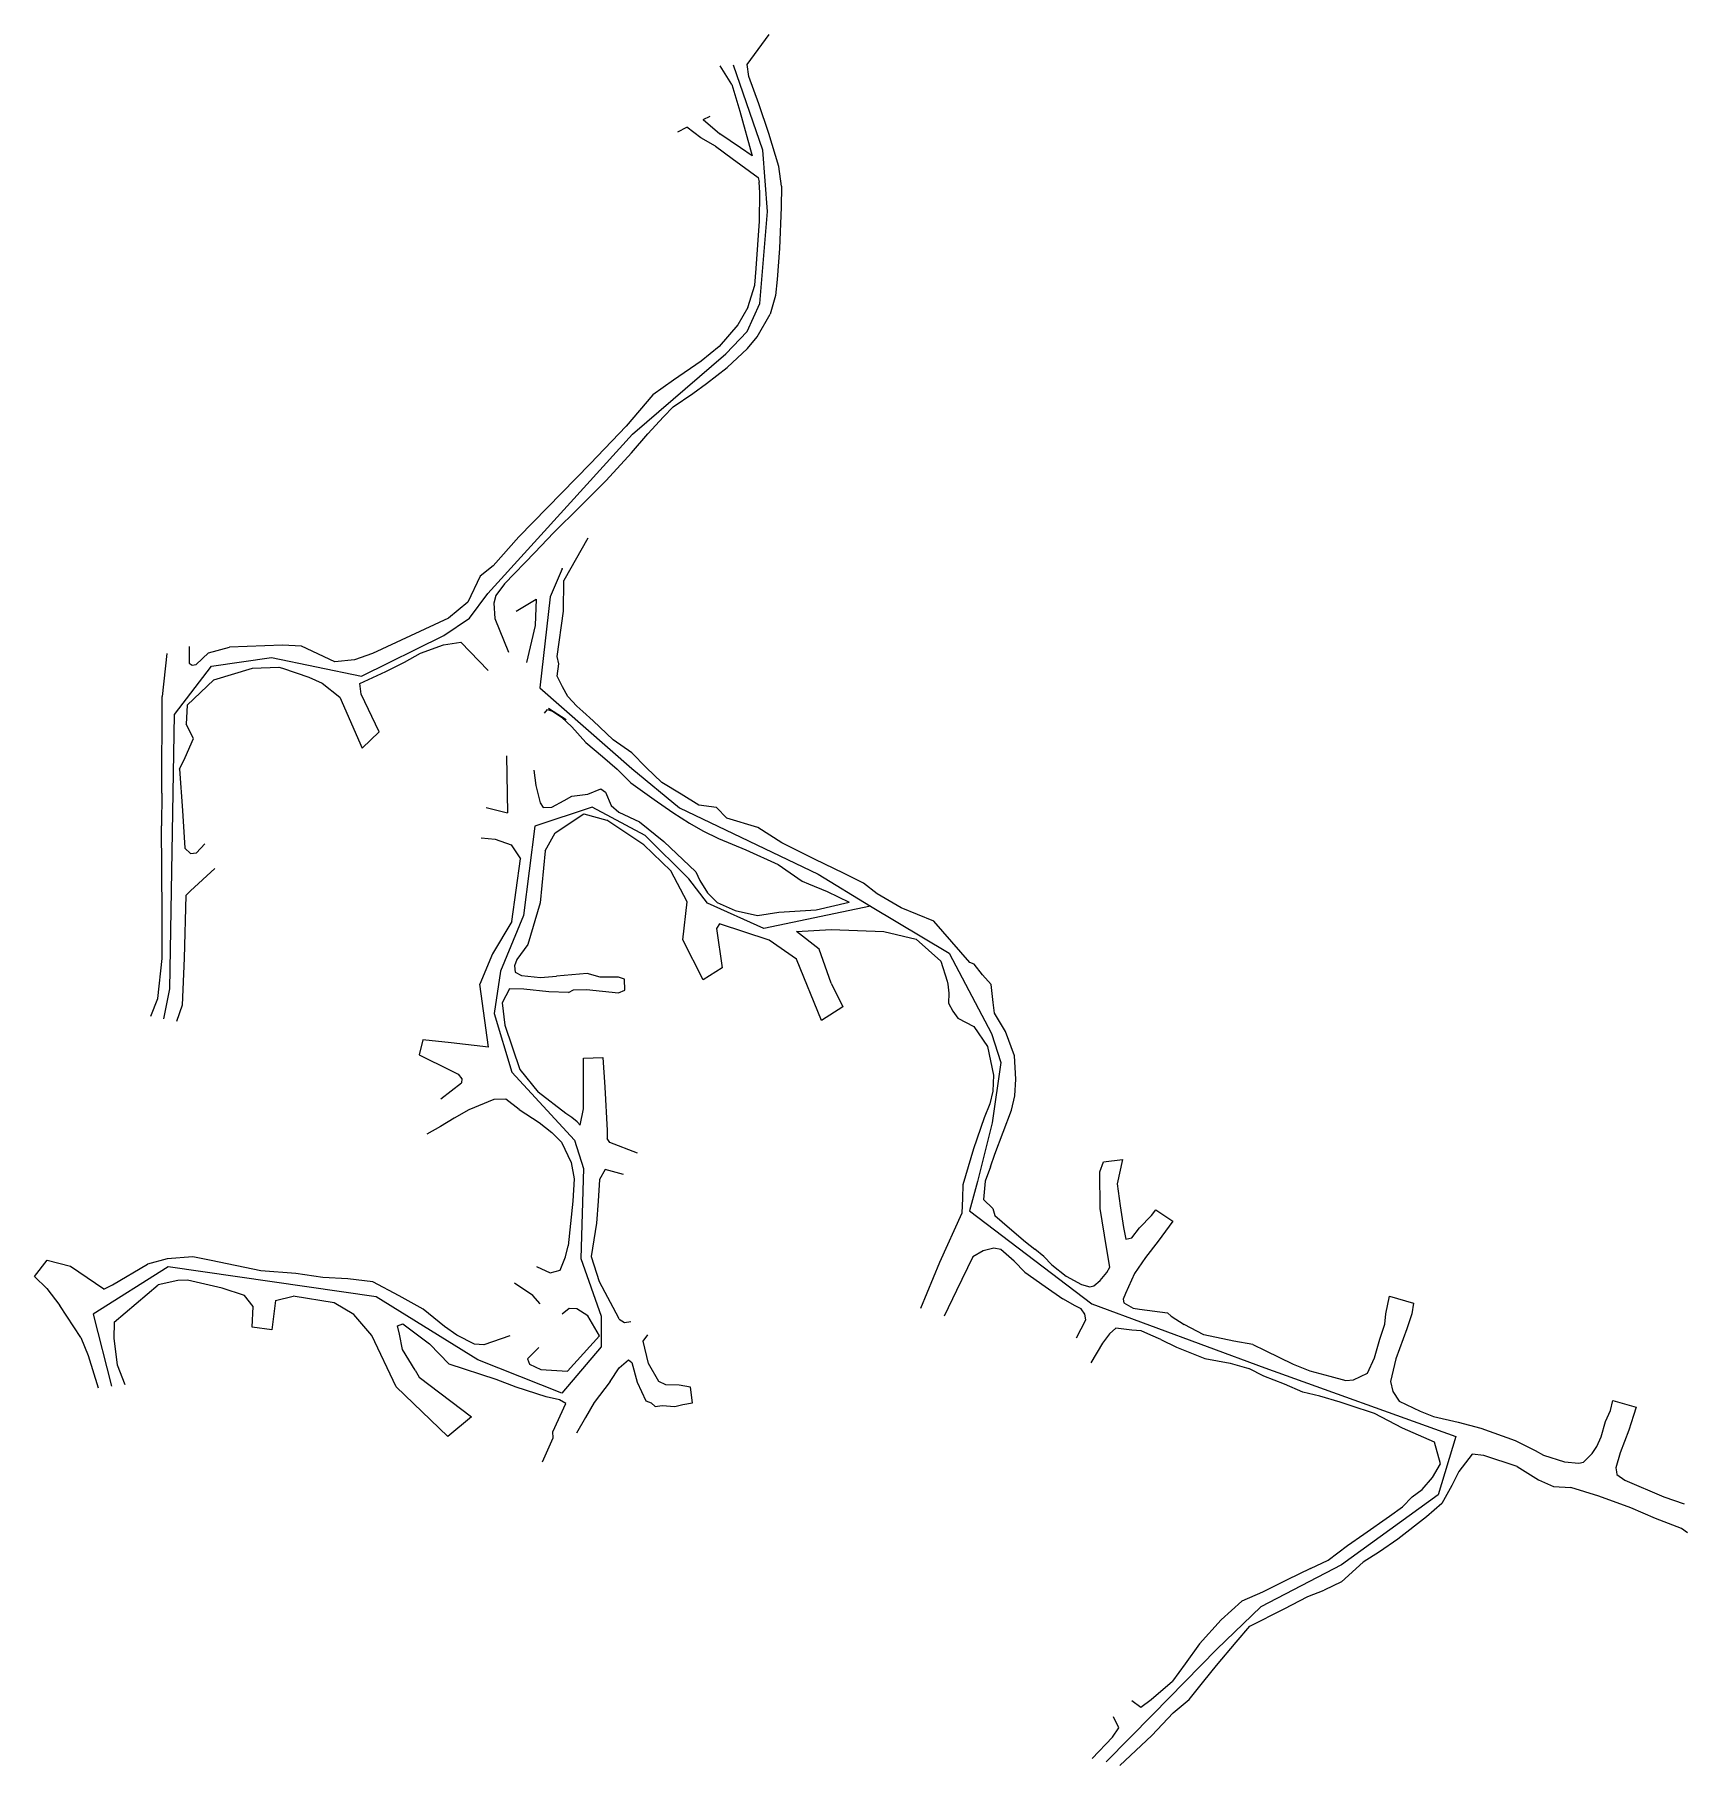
# Model space of a CAD drawing. Header units: millimetres. Extents: x 539464 to 539732, y 4477705 to 4477986.
import ezdxf

# ---------------------------------------------------------------- set-up
doc = ezdxf.new("R2010")
doc.units = ezdxf.units.MM
for name, color, linetype, lineweight, true_color in [('GEOFENCE', 3, 'Continuous', 25, 0x00ff00), ('INIT_COORD', 5, 'Continuous', 25, 0x0000ff), ('üst ocak giriş', 1, 'Continuous', 0, 0xff0000)]:
    doc.layers.add(name, color=color, linetype=linetype, lineweight=lineweight, true_color=true_color)

msp = doc.modelspace()

# ---------------------------------------------------------------- linework, layer by layer
at = {"layer": 'GEOFENCE'}
for p, q in [((539581.94, 4477967.62, 1533.51), (539577.2, 4477981.44, 1532.79)), ((539582.69, 4477957.65, 1533.7), (539581.94, 4477967.62, 1533.51)), ((539581.46, 4477942.71, 1533.96), (539582.69, 4477957.65, 1533.7)), ((539579.39, 4477938.15, 1534.04), (539581.46, 4477942.71, 1533.96)), ((539575.91, 4477934.56, 1533.94), (539579.39, 4477938.15, 1534.04)), ((539560.78, 4477921.49, 1534.11), (539575.91, 4477934.56, 1533.94)), ((539550.7, 4477910.38, 1534.02), (539560.78, 4477921.49, 1534.11)), ((539537.26, 4477895.57, 1533.62), (539550.7, 4477910.38, 1534.02)), ((539549.32, 4477899.62, 1556.43), (539547.38, 4477895.03, 1556.82)), ((539534.29, 4477891.56, 1533.49), (539537.26, 4477895.57, 1533.62)), ((539547.38, 4477895.03, 1556.82), (539545.72, 4477880.28, 1554.67)), ((539530.14, 4477888.76, 1533.4), (539534.29, 4477891.56, 1533.49)), ((539516.71, 4477882.14, 1532.48), (539530.14, 4477888.76, 1533.4)), ((539486.33, 4477875.91, 1527.94), (539492.34, 4477883.8, 1529.26)), ((539492.34, 4477883.8, 1529.26), (539502.13, 4477885.2, 1530.77)), ((539502.13, 4477885.2, 1530.77), (539516.71, 4477882.14, 1532.48)), ((539545.72, 4477880.28, 1554.67), (539560.68, 4477867.17, 1556.72)), ((539485.57, 4477831.34, 1521.83), (539486.33, 4477875.91, 1527.94)), ((539560.68, 4477867.17, 1556.72), (539568.39, 4477860.79, 1556.67)), ((539554.2, 4477860.86, 1551.33), (539544.91, 4477857.77, 1549.32)), ((539562.85, 4477856.25, 1553.32), (539554.2, 4477860.86, 1551.33)), ((539568.39, 4477860.79, 1556.67), (539590.93, 4477849.99, 1556.85)), ((539544.91, 4477857.77, 1549.32), (539543.05, 4477843.25, 1546.03)), ((539569.94, 4477849.23, 1553.95), (539562.85, 4477856.25, 1553.32)), ((539572.98, 4477845.26, 1553.89), (539569.94, 4477849.23, 1553.95)), ((539590.93, 4477849.99, 1556.85), (539599.45, 4477844.76, 1557.12)), ((539543.05, 4477843.25, 1546.03), (539539.32, 4477834.24, 1543.84)), ((539582.11, 4477841.18, 1553.87), (539572.98, 4477845.26, 1553.89)), ((539599.45, 4477844.76, 1557.12), (539582.11, 4477841.18, 1553.87)), ((539599.45, 4477844.76, 1557.12), (539612.22, 4477837.13, 1559.05)), ((539612.22, 4477837.13, 1559.05), (539619.09, 4477824.09, 1561.82)), ((539539.32, 4477834.24, 1543.84), (539538.27, 4477827.35, 1543.13)), ((539484.6, 4477826.47, 1521.23), (539485.57, 4477831.34, 1521.83)), ((539538.27, 4477827.35, 1543.13), (539541.17, 4477817.79, 1542.73)), ((539619.09, 4477824.09, 1561.82), (539620.6, 4477819.37, 1562.48)), ((539541.17, 4477817.79, 1542.73), (539551.34, 4477806.78, 1542.13)), ((539620.6, 4477819.37, 1562.48), (539619.23, 4477809.55, 1563.8)), ((539619.23, 4477809.55, 1563.8), (539616.81, 4477800.03, 1565.68)), ((539551.34, 4477806.78, 1542.13), (539552.81, 4477802.13, 1541.04)), ((539552.81, 4477802.13, 1541.04), (539552.38, 4477787.54, 1537.6)), ((539616.81, 4477800.03, 1565.68), (539615.5, 4477795.27, 1566.43)), ((539615.5, 4477795.27, 1566.43), (539635.39, 4477780.16, 1567.38)), ((539552.38, 4477787.54, 1537.6), (539555.7, 4477778.15, 1536.62)), ((539485.31, 4477786.17, 1519.31), (539473.12, 4477778.47, 1515.16)), ((539519.13, 4477781.31, 1526.87), (539485.31, 4477786.17, 1519.31)), ((539535.62, 4477771.08, 1531.72), (539519.13, 4477781.31, 1526.87)), ((539473.12, 4477778.47, 1515.16), (539476.11, 4477766.79, 1513.76)), ((539635.39, 4477780.16, 1567.38), (539663.5, 4477769.73, 1568.41)), ((539555.7, 4477778.15, 1536.62), (539555.69, 4477773.18, 1536.16)), ((539555.69, 4477773.18, 1536.16), (539549.28, 4477765.64, 1534.7)), ((539549.28, 4477765.64, 1534.7), (539535.62, 4477771.08, 1531.72)), ((539663.5, 4477769.73, 1568.41), (539694.52, 4477758.58, 1570.01)), ((539694.52, 4477758.58, 1570.01), (539691.68, 4477749.14, 1571.67)), ((539691.68, 4477749.14, 1571.67), (539675.94, 4477737.73, 1576.35)), ((539675.94, 4477737.73, 1576.35), (539662.86, 4477730.91, 1579.05)), ((539662.86, 4477730.91, 1579.05), (539655.72, 4477724.06, 1580.52)), ((539655.72, 4477724.06, 1580.52), (539645.32, 4477713.4, 1582.31)), ((539645.32, 4477713.4, 1582.31), (539637.71, 4477705.71, 1583.41))]:
    msp.add_line(p, q, dxfattribs=at)
at = {"layer": 'INIT_COORD'}
msp.add_point((539549.32, 4477899.62, 1556.43), dxfattribs=at)
at = {"layer": 'üst ocak giriş'}
for p, q in [((539579.39, 4477981.57, 1532.79), (539582.98, 4477986.42, 1533.01)), ((539576.89, 4477978.29, 1533.04), (539575.01, 4477981.32, 1532.8)), ((539579.67, 4477979.63, 1532.99), (539579.39, 4477981.57, 1532.79)), ((539576.89, 4477978.29, 1533.04), (539578.19, 4477973.97, 1533.35)), ((539581.27, 4477975.19, 1533.23), (539579.67, 4477979.63, 1532.99)), ((539572.24, 4477972.61, 1535.99), (539573.38, 4477973.18, 1535.99)), ((539572.24, 4477972.61, 1535.99), (539574.95, 4477970.32, 1535.32)), ((539578.19, 4477973.97, 1533.35), (539580.19, 4477966.71, 1533.53)), ((539582.94, 4477970.34, 1533.49), (539581.27, 4477975.19, 1533.23)), ((539568.16, 4477970.6, 1536.39), (539569.62, 4477971.38, 1536.39)), ((539571.86, 4477969.64, 1536.1), (539569.62, 4477971.38, 1536.39)), ((539578.33, 4477968, 1535.02), (539574.95, 4477970.32, 1535.32)), ((539584.56, 4477964.99, 1533.52), (539582.94, 4477970.34, 1533.49)), ((539574.24, 4477968.28, 1535.23), (539571.86, 4477969.64, 1536.1)), ((539574.24, 4477968.28, 1535.23), (539576.97, 4477966.27, 1535.1)), ((539580.19, 4477966.71, 1533.53), (539578.33, 4477968, 1535.02)), ((539576.97, 4477966.27, 1535.1), (539581.17, 4477963.18, 1533.62)), ((539584.96, 4477961.8, 1533.62), (539584.56, 4477964.99, 1533.52)), ((539581.17, 4477963.18, 1533.62), (539581.37, 4477962.45, 1533.64)), ((539581.43, 4477960.77, 1533.65), (539581.37, 4477962.45, 1533.64)), ((539584.96, 4477961.8, 1533.62), (539584.91, 4477958.38, 1533.62)), ((539581.38, 4477956.09, 1533.72), (539581.43, 4477960.77, 1533.65)), ((539580.87, 4477948.42, 1533.91), (539581.38, 4477956.09, 1533.72)), ((539584.91, 4477958.38, 1533.62), (539584.63, 4477951.67, 1533.85)), ((539584.63, 4477951.67, 1533.85), (539584.29, 4477946.64, 1533.93)), ((539580.62, 4477945.71, 1533.97), (539580.87, 4477948.42, 1533.91)), ((539579.53, 4477942.08, 1533.9), (539580.62, 4477945.71, 1533.97)), ((539584.29, 4477946.64, 1533.93), (539583.98, 4477944.05, 1533.95)), ((539579.53, 4477942.08, 1533.9), (539577.86, 4477939.25, 1534.04)), ((539583.98, 4477944.05, 1533.95), (539583.14, 4477940.98, 1534.09)), ((539577.86, 4477939.25, 1534.04), (539574.83, 4477935.72, 1533.87)), ((539581.05, 4477937.3, 1534.08), (539583.14, 4477940.98, 1534.09)), ((539579.46, 4477935.42, 1533.99), (539581.05, 4477937.3, 1534.08)), ((539571.9, 4477933.35, 1534.05), (539567.41, 4477930.26, 1534.16)), ((539574.83, 4477935.72, 1533.87), (539571.9, 4477933.35, 1534.05)), ((539576.15, 4477932.34, 1533.89), (539579.46, 4477935.42, 1533.99)), ((539572.81, 4477929.73, 1533.91), (539576.15, 4477932.34, 1533.89)), ((539564.07, 4477927.88, 1534.12), (539559.75, 4477922.81, 1534.1)), ((539567.41, 4477930.26, 1534.16), (539564.07, 4477927.88, 1534.12)), ((539567.35, 4477925.95, 1534.21), (539570.57, 4477928.1, 1534.13)), ((539570.57, 4477928.1, 1534.13), (539572.81, 4477929.73, 1533.91)), ((539565.8, 4477924.32, 1534.16), (539567.35, 4477925.95, 1534.21)), ((539559.75, 4477922.81, 1534.1), (539553.88, 4477916.65, 1534.2)), ((539563.28, 4477921.52, 1534.15), (539565.8, 4477924.32, 1534.16)), ((539560.6, 4477918.43, 1534.14), (539563.28, 4477921.52, 1534.15)), ((539553.88, 4477916.65, 1534.2), (539542.3, 4477904.78, 1534.32)), ((539556.47, 4477913.95, 1534.11), (539560.6, 4477918.43, 1534.14)), ((539556.47, 4477913.95, 1534.11), (539552.23, 4477909.69, 1534.64)), ((539552.23, 4477909.69, 1534.64), (539547.94, 4477905.45, 1534.63)), ((539547.94, 4477905.45, 1534.63), (539544.91, 4477902.24, 1534.28)), ((539542.3, 4477904.78, 1534.32), (539538.15, 4477900.11, 1533.4)), ((539544.91, 4477902.24, 1534.28), (539539.98, 4477897.14, 1533.21)), ((539553.52, 4477904.59, 1557.26), (539549.59, 4477897.73, 1556.81)), ((539538.15, 4477900.11, 1533.4), (539536.04, 4477898.4, 1533.1)), ((539536.04, 4477898.4, 1533.1), (539534.03, 4477894.16, 1533.47)), ((539539.98, 4477897.14, 1533.21), (539538.57, 4477895.28, 1533.06)), ((539549.56, 4477892.75, 1559.27), (539549.59, 4477897.73, 1556.81)), ((539534.03, 4477894.16, 1533.47), (539530.88, 4477891.57, 1533.47)), ((539538.57, 4477895.28, 1533.06), (539538.23, 4477894.03, 1533.28)), ((539538.23, 4477894.03, 1533.28), (539538.38, 4477891.55, 1533.6)), ((539541.87, 4477892.7, 1556.99), (539545.12, 4477894.66, 1555.61)), ((539545.12, 4477894.66, 1555.61), (539544.94, 4477890.4, 1554.47)), ((539530.88, 4477891.57, 1533.47), (539518.5, 4477885.82, 1533.22)), ((539538.38, 4477891.55, 1533.6), (539540.63, 4477886.04, 1534.14)), ((539548.54, 4477885.36, 1557.98), (539549.56, 4477892.75, 1559.27)), ((539544.94, 4477890.4, 1554.47), (539543.52, 4477884.4, 1553.19)), ((539485.1, 4477885.83, 1528.69), (539484.33, 4477878.87, 1528.33)), ((539488.72, 4477886.96, 1529.36), (539488.76, 4477884.26, 1529.36)), ((539489.88, 4477884.03, 1528.86), (539491.88, 4477885.95, 1529.48)), ((539491.88, 4477885.95, 1529.48), (539495.29, 4477886.87, 1529.78)), ((539503.91, 4477887.19, 1531.08), (539495.29, 4477886.87, 1529.78)), ((539506.99, 4477887.04, 1531.24), (539503.91, 4477887.19, 1531.08)), ((539512.42, 4477884.47, 1532.12), (539506.99, 4477887.04, 1531.24)), ((539518.5, 4477885.82, 1533.22), (539515.59, 4477884.83, 1532.67)), ((539523.71, 4477884.44, 1533.52), (539526.31, 4477885.88, 1533.26)), ((539526.31, 4477885.88, 1533.26), (539530.08, 4477887.23, 1533.63)), ((539530.08, 4477887.23, 1533.63), (539532.87, 4477887.66, 1533.57)), ((539532.87, 4477887.66, 1533.57), (539537.33, 4477883.08, 1534.14)), ((539548.82, 4477884.14, 1557.32), (539548.54, 4477885.36, 1557.98)), ((539488.76, 4477884.26, 1529.36), (539489.23, 4477883.95, 1529.03)), ((539489.23, 4477883.95, 1529.03), (539489.88, 4477884.03, 1528.86)), ((539492.76, 4477881.59, 1529.03), (539499.05, 4477883.46, 1529.81)), ((539499.05, 4477883.46, 1529.81), (539503.29, 4477883.63, 1530.91)), ((539503.29, 4477883.63, 1530.91), (539503.9, 4477883.47, 1530.9)), ((539503.9, 4477883.47, 1530.9), (539508.18, 4477881.98, 1531.57)), ((539515.59, 4477884.83, 1532.67), (539512.42, 4477884.47, 1532.12)), ((539516.48, 4477880.99, 1532.79), (539520.68, 4477882.93, 1533.51)), ((539520.68, 4477882.93, 1533.51), (539523.71, 4477884.44, 1533.52)), ((539548.54, 4477882.15, 1556.95), (539548.82, 4477884.14, 1557.32)), ((539488.41, 4477877.47, 1528.17), (539492.76, 4477881.59, 1529.03)), ((539508.18, 4477881.98, 1531.57), (539510.35, 4477881.03, 1531.41)), ((539510.35, 4477881.03, 1531.41), (539513.21, 4477878.73, 1532.81)), ((539516.66, 4477879.25, 1532.9), (539516.48, 4477880.99, 1532.79)), ((539549.37, 4477880.41, 1556.89), (539548.54, 4477882.15, 1556.95)), ((539550.25, 4477878.88, 1557.01), (539549.37, 4477880.41, 1556.89)), ((539484.27, 4477863.17, 1526.1), (539484.33, 4477878.87, 1528.33)), ((539488.41, 4477877.47, 1528.17), (539488.24, 4477874.37, 1527.56)), ((539513.21, 4477878.73, 1532.81), (539516.83, 4477870.44, 1534.19)), ((539519.63, 4477873.12, 1535.31), (539516.66, 4477879.25, 1532.9)), ((539549.98, 4477875.05, 1534.14), (539547.11, 4477876.88, 1534.14)), ((539551.71, 4477877.26, 1557.19), (539550.25, 4477878.88, 1557.01)), ((539552.72, 4477876.4, 1555.9), (539551.71, 4477877.26, 1557.19)), ((539489.44, 4477872.04, 1527.28), (539488.24, 4477874.37, 1527.56)), ((539546.46, 4477876.13, 1555.01), (539546.96, 4477876.72, 1555.94)), ((539546.96, 4477876.72, 1555.94), (539547.75, 4477876.49, 1556.32)), ((539547.75, 4477876.49, 1556.32), (539549.22, 4477875.48, 1556.66)), ((539549.22, 4477875.48, 1556.66), (539550.91, 4477873.92, 1555.9)), ((539554.37, 4477874.9, 1556.09), (539552.72, 4477876.4, 1555.9)), ((539557.65, 4477871.79, 1556.2), (539554.37, 4477874.9, 1556.09)), ((539488.07, 4477868.93, 1527.03), (539489.44, 4477872.04, 1527.28)), ((539516.83, 4477870.44, 1534.19), (539519.63, 4477873.12, 1535.31)), ((539550.91, 4477873.92, 1555.9), (539553.17, 4477871.38, 1556.09)), ((539553.17, 4477871.38, 1556.09), (539555.92, 4477869.11, 1556.37)), ((539560.64, 4477869.69, 1556.21), (539557.65, 4477871.79, 1556.2)), ((539487.16, 4477867.06, 1526.78), (539488.07, 4477868.93, 1527.03)), ((539540.31, 4477869.2, 1549.19), (539540.46, 4477859.95, 1549.46)), ((539555.92, 4477869.11, 1556.37), (539558.28, 4477867.02, 1556.37)), ((539563, 4477867.34, 1556.38), (539560.64, 4477869.69, 1556.21)), ((539487.16, 4477867.06, 1526.78), (539487.65, 4477860.35, 1525.79)), ((539544.73, 4477866.89, 1551.37), (539545.04, 4477864.37, 1550.66)), ((539558.28, 4477867.02, 1556.37), (539560.5, 4477864.8, 1556.49)), ((539565.51, 4477864.87, 1556.64), (539563, 4477867.34, 1556.38)), ((539484.27, 4477863.17, 1526.1), (539484.25, 4477857.84, 1525.63)), ((539545.04, 4477864.37, 1550.66), (539545.76, 4477861.6, 1550.22)), ((539550.92, 4477862.67, 1550.79), (539553.5, 4477863.01, 1551.06)), ((539553.5, 4477863.01, 1551.06), (539555.6, 4477863.87, 1551.42)), ((539555.6, 4477863.87, 1551.42), (539556.37, 4477863.29, 1551.51)), ((539556.37, 4477863.29, 1551.51), (539557.29, 4477861.14, 1551.47)), ((539560.5, 4477864.8, 1556.49), (539564.28, 4477862.12, 1556.68)), ((539568.68, 4477862.99, 1556.75), (539565.51, 4477864.87, 1556.64)), ((539571.57, 4477861.18, 1556.93), (539568.68, 4477862.99, 1556.75)), ((539487.65, 4477860.35, 1525.79), (539488.02, 4477854.22, 1524.98)), ((539537, 4477860.8, 1550.05), (539540.46, 4477859.95, 1549.46)), ((539545.76, 4477861.6, 1550.22), (539546.23, 4477860.82, 1550.15)), ((539546.23, 4477860.82, 1550.15), (539547.65, 4477860.85, 1550.11)), ((539547.65, 4477860.85, 1550.11), (539549.69, 4477861.93, 1550.63)), ((539549.69, 4477861.93, 1550.63), (539550.92, 4477862.67, 1550.79)), ((539557.29, 4477861.14, 1551.47), (539558.57, 4477860.07, 1551.81)), ((539558.57, 4477860.07, 1551.81), (539561.93, 4477858.48, 1552.44)), ((539564.28, 4477862.12, 1556.68), (539567.31, 4477859.98, 1556.78)), ((539567.31, 4477859.98, 1556.78), (539570.04, 4477858.28, 1556.99)), ((539574.42, 4477860.8, 1557.08), (539571.57, 4477861.18, 1556.93)), ((539576.07, 4477859.1, 1556.96), (539574.42, 4477860.8, 1557.08)), ((539484.36, 4477843.5, 1523.41), (539484.25, 4477857.84, 1525.63)), ((539548.21, 4477856.7, 1549.84), (539552.85, 4477859.81, 1551.13)), ((539552.85, 4477859.81, 1551.13), (539556.62, 4477858.74, 1552)), ((539562.61, 4477854.74, 1553.62), (539556.62, 4477858.74, 1552)), ((539561.93, 4477858.48, 1552.44), (539565.84, 4477855.31, 1553.58)), ((539570.04, 4477858.28, 1556.99), (539572.19, 4477857, 1556.99)), ((539581.12, 4477857.59, 1557.09), (539576.07, 4477859.1, 1556.96)), ((539585.04, 4477855.08, 1557), (539581.12, 4477857.59, 1557.09)), ((539489.91, 4477853.44, 1524.71), (539491.26, 4477854.91, 1525.04)), ((539536.19, 4477855.88, 1549.54), (539538.44, 4477855.69, 1549.25)), ((539538.44, 4477855.69, 1549.25), (539541.06, 4477854.76, 1549.1)), ((539541.06, 4477854.76, 1549.1), (539542.57, 4477852.49, 1548.47)), ((539546.57, 4477853.77, 1548.84), (539548.21, 4477856.7, 1549.84)), ((539567, 4477850.5, 1554.09), (539562.61, 4477854.74, 1553.62)), ((539565.84, 4477855.31, 1553.58), (539571.04, 4477850.35, 1553.84)), ((539572.19, 4477857, 1556.99), (539574.74, 4477855.76, 1557.01)), ((539574.74, 4477855.76, 1557.01), (539579.18, 4477853.93, 1557.04)), ((539590.35, 4477852.4, 1556.82), (539585.04, 4477855.08, 1557)), ((539488.02, 4477854.22, 1524.98), (539488.96, 4477853.35, 1523.56)), ((539488.96, 4477853.35, 1523.56), (539489.91, 4477853.44, 1524.71)), ((539541.17, 4477842.29, 1545.71), (539542.57, 4477852.49, 1548.47)), ((539546.57, 4477853.77, 1548.84), (539545.74, 4477845.3, 1546.55)), ((539579.18, 4477853.93, 1557.04), (539584.44, 4477851.57, 1557.11)), ((539584.44, 4477851.57, 1557.11), (539588.32, 4477848.84, 1556.91)), ((539595.18, 4477850.09, 1556.86), (539590.35, 4477852.4, 1556.82)), ((539488.97, 4477847.27, 1524.21), (539492.92, 4477850.89, 1524.79)), ((539569.64, 4477845.5, 1554.14), (539567, 4477850.5, 1554.09)), ((539571.04, 4477850.35, 1553.84), (539571.73, 4477848.95, 1553.78)), ((539571.73, 4477848.95, 1553.78), (539572.98, 4477846.96, 1553.75)), ((539588.32, 4477848.84, 1556.91), (539589.38, 4477848.39, 1557.06)), ((539598.29, 4477848.51, 1556.79), (539595.18, 4477850.09, 1556.86)), ((539488.2, 4477846.49, 1523.83), (539487.93, 4477836.35, 1522.37)), ((539488.97, 4477847.27, 1524.21), (539488.2, 4477846.49, 1523.83)), ((539572.98, 4477846.96, 1553.75), (539574.53, 4477845.39, 1553.54)), ((539589.38, 4477848.39, 1557.06), (539592.4, 4477847.15, 1556.9)), ((539592.4, 4477847.15, 1556.9), (539595.96, 4477845.43, 1556.88)), ((539600.51, 4477846.78, 1557.05), (539598.29, 4477848.51, 1556.79)), ((539604.43, 4477844.51, 1557.3), (539600.51, 4477846.78, 1557.05)), ((539484.37, 4477836.27, 1522.46), (539484.36, 4477843.5, 1523.41)), ((539545.74, 4477845.3, 1546.55), (539543.76, 4477838.58, 1545.11)), ((539568.95, 4477839.3, 1554.14), (539569.64, 4477845.5, 1554.14)), ((539574.53, 4477845.39, 1553.54), (539577.44, 4477844.09, 1553.52)), ((539577.44, 4477844.09, 1553.52), (539581.07, 4477843.27, 1553.78)), ((539581.07, 4477843.27, 1553.78), (539584.54, 4477843.8, 1554.76)), ((539584.54, 4477843.8, 1554.76), (539590.62, 4477844.17, 1555.73)), ((539590.62, 4477844.17, 1555.73), (539595.96, 4477845.43, 1556.88)), ((539609.71, 4477842.37, 1557.81), (539604.43, 4477844.51, 1557.3)), ((539541.17, 4477842.29, 1545.71), (539538.02, 4477837.03, 1544.16)), ((539574.93, 4477841.89, 1553.83), (539574.43, 4477841.15, 1554.06)), ((539574.43, 4477841.15, 1554.06), (539575.35, 4477834.75, 1554.15)), ((539582.95, 4477839.24, 1553.59), (539574.93, 4477841.89, 1553.83)), ((539587.41, 4477840.68, 1553.53), (539593.05, 4477841.01, 1555.83)), ((539591.1, 4477837.8, 1553.69), (539587.41, 4477840.68, 1553.53)), ((539593.05, 4477841.01, 1555.83), (539601.6, 4477840.64, 1557.17)), ((539601.6, 4477840.64, 1557.17), (539606.87, 4477839.42, 1558.01)), ((539615.58, 4477835.63, 1559.76), (539609.71, 4477842.37, 1557.81)), ((539543.76, 4477838.58, 1545.11), (539541.97, 4477836.14, 1544.44)), ((539572.24, 4477832.79, 1554.15), (539568.95, 4477839.3, 1554.14)), ((539587.4, 4477836.16, 1553.6), (539582.95, 4477839.24, 1553.59)), ((539593.06, 4477832.25, 1553.69), (539591.1, 4477837.8, 1553.69)), ((539606.87, 4477839.42, 1558.01), (539610.86, 4477835.83, 1559.17)), ((539483.62, 4477829.8, 1521.63), (539484.37, 4477836.27, 1522.46)), ((539487.93, 4477836.35, 1522.37), (539487.6, 4477828.67, 1521.57)), ((539538.02, 4477837.03, 1544.16), (539535.94, 4477832.11, 1543.49)), ((539541.97, 4477836.14, 1544.44), (539541.57, 4477835.11, 1544.14)), ((539541.57, 4477835.11, 1544.14), (539541.72, 4477834.03, 1543.89)), ((539575.35, 4477834.75, 1554.15), (539572.24, 4477832.79, 1554.15)), ((539591.45, 4477826.2, 1554.4), (539587.4, 4477836.16, 1553.6)), ((539610.86, 4477835.83, 1559.17), (539611.89, 4477832.59, 1559.94)), ((539616.26, 4477835.37, 1560.47), (539615.58, 4477835.63, 1559.76)), ((539617.66, 4477833.63, 1560.36), (539616.26, 4477835.37, 1560.47)), ((539537.39, 4477821.89, 1542.81), (539535.94, 4477832.11, 1543.49)), ((539541.72, 4477834.03, 1543.89), (539542.74, 4477833.52, 1543.8)), ((539542.74, 4477833.52, 1543.8), (539545.81, 4477833.21, 1543.56)), ((539545.81, 4477833.21, 1543.56), (539548.4, 4477833.41, 1543.5)), ((539553.38, 4477833.83, 1543.54), (539548.4, 4477833.41, 1543.5)), ((539555.51, 4477833.25, 1543.54), (539553.38, 4477833.83, 1543.54)), ((539558.5, 4477833.23, 1543.54), (539555.51, 4477833.25, 1543.54)), ((539559.45, 4477832.92, 1543.54), (539558.5, 4477833.23, 1543.54)), ((539559.54, 4477831.12, 1543.54), (539559.45, 4477832.92, 1543.54)), ((539593.06, 4477832.25, 1553.69), (539594.96, 4477828.42, 1554.95)), ((539611.89, 4477832.59, 1559.94), (539611.99, 4477832.13, 1559.98)), ((539611.99, 4477832.13, 1559.98), (539612.14, 4477830.65, 1560.76)), ((539619.04, 4477832.06, 1560.44), (539617.66, 4477833.63, 1560.36)), ((539619.38, 4477829.13, 1561.24), (539619.04, 4477832.06, 1560.44)), ((539619.38, 4477829.13, 1561.24), (539619.04, 4477832.06, 1560.44)), ((539482.52, 4477826.89, 1521.19), (539483.62, 4477829.8, 1521.63)), ((539540.77, 4477831.35, 1543.6), (539539.58, 4477829.05, 1543.15)), ((539539.58, 4477829.05, 1543.15), (539540.02, 4477825.45, 1542.96)), ((539543.09, 4477831.31, 1543.79), (539540.77, 4477831.35, 1543.6)), ((539547.2, 4477830.87, 1543.52), (539543.09, 4477831.31, 1543.79)), ((539550.36, 4477830.75, 1543.45), (539547.2, 4477830.87, 1543.52)), ((539550.36, 4477830.75, 1543.45), (539551.19, 4477831.16, 1543.46)), ((539551.19, 4477831.16, 1543.46), (539553.31, 4477831.26, 1543.54)), ((539553.31, 4477831.26, 1543.54), (539558.5, 4477830.7, 1543.54)), ((539558.5, 4477830.7, 1543.54), (539559.54, 4477831.12, 1543.54)), ((539612.14, 4477830.65, 1560.76), (539612.1, 4477829.03, 1561.21)), ((539612.14, 4477830.65, 1560.76), (539612.1, 4477829.03, 1561.21)), ((539612.1, 4477829.03, 1561.21), (539612.83, 4477827.71, 1561.15)), ((539612.1, 4477829.03, 1561.21), (539612.83, 4477827.71, 1561.15)), ((539619.61, 4477827.42, 1561.32), (539619.38, 4477829.13, 1561.24)), ((539619.61, 4477827.42, 1561.32), (539619.38, 4477829.13, 1561.24)), ((539487.6, 4477828.67, 1521.57), (539486.68, 4477826.05, 1521.28)), ((539594.96, 4477828.42, 1554.95), (539591.45, 4477826.2, 1554.4)), ((539612.83, 4477827.71, 1561.15), (539613.65, 4477826.6, 1561.35)), ((539612.83, 4477827.71, 1561.15), (539613.65, 4477826.6, 1561.35)), ((539613.65, 4477826.6, 1561.35), (539616.2, 4477825.25, 1561.37)), ((539613.65, 4477826.6, 1561.35), (539616.2, 4477825.25, 1561.37)), ((539621.38, 4477824.42, 1561.68), (539619.61, 4477827.42, 1561.32)), ((539621.38, 4477824.42, 1561.68), (539619.61, 4477827.42, 1561.32)), ((539540.02, 4477825.45, 1542.96), (539542.44, 4477818.23, 1542.9)), ((539616.2, 4477825.25, 1561.37), (539618.44, 4477821.95, 1562.07)), ((539616.2, 4477825.25, 1561.37), (539618.44, 4477821.95, 1562.07)), ((539622.81, 4477820.46, 1562.28), (539621.38, 4477824.42, 1561.68)), ((539622.81, 4477820.46, 1562.28), (539621.38, 4477824.42, 1561.68)), ((539526.72, 4477823.08, 1542.53), (539526.12, 4477820.64, 1542.55)), ((539526.12, 4477820.64, 1542.55), (539531.26, 4477818.09, 1542.57)), ((539531.28, 4477822.57, 1542.53), (539526.72, 4477823.08, 1542.53)), ((539537.39, 4477821.89, 1542.81), (539531.28, 4477822.57, 1542.53)), ((539618.44, 4477821.95, 1562.07), (539619.44, 4477817.32, 1562.67)), ((539618.44, 4477821.95, 1562.07), (539619.44, 4477817.32, 1562.67)), ((539531.26, 4477818.09, 1542.57), (539532.46, 4477817.5, 1542.5)), ((539542.44, 4477818.23, 1542.9), (539545.44, 4477814.55, 1542.55)), ((539552.78, 4477816.54, 1542.37), (539552.8, 4477820.1, 1542.37)), ((539552.8, 4477820.1, 1542.37), (539555.96, 4477820.17, 1542.37)), ((539555.96, 4477820.17, 1542.37), (539556.25, 4477815.39, 1542.37)), ((539623.05, 4477816.65, 1563), (539622.81, 4477820.46, 1562.28)), ((539623.05, 4477816.65, 1563), (539622.81, 4477820.46, 1562.28)), ((539529.64, 4477813.47, 1542.68), (539533, 4477816.07, 1542.45)), ((539532.46, 4477817.5, 1542.5), (539533.05, 4477816.73, 1542.44)), ((539533.05, 4477816.73, 1542.44), (539533, 4477816.07, 1542.45)), ((539552.81, 4477811.86, 1542.37), (539552.78, 4477816.54, 1542.37)), ((539556.25, 4477815.39, 1542.37), (539556.63, 4477808.33, 1542.37)), ((539619.44, 4477817.32, 1562.67), (539619.32, 4477814.71, 1563.14)), ((539619.44, 4477817.32, 1562.67), (539619.32, 4477814.71, 1563.14)), ((539622.9, 4477813.97, 1563.09), (539623.05, 4477816.65, 1563)), ((539622.9, 4477813.97, 1563.09), (539623.05, 4477816.65, 1563)), ((539538.26, 4477813.37, 1542.57), (539534.16, 4477811.71, 1542.54)), ((539540.17, 4477813.42, 1542.5), (539538.26, 4477813.37, 1542.57)), ((539542.38, 4477811.76, 1542.41), (539540.17, 4477813.42, 1542.5)), ((539549.91, 4477811.11, 1542.45), (539545.44, 4477814.55, 1542.55)), ((539618.83, 4477812.68, 1563.41), (539617.91, 4477810.4, 1563.64)), ((539619.32, 4477814.71, 1563.14), (539618.83, 4477812.68, 1563.41)), ((539619.32, 4477814.71, 1563.14), (539618.83, 4477812.68, 1563.41)), ((539622.32, 4477811.62, 1563.5), (539622.9, 4477813.97, 1563.09)), ((539622.32, 4477811.62, 1563.5), (539622.9, 4477813.97, 1563.09)), ((539531.8, 4477810.32, 1542.6), (539529.57, 4477808.95, 1542.69)), ((539534.16, 4477811.71, 1542.54), (539531.8, 4477810.32, 1542.6)), ((539542.38, 4477811.76, 1542.41), (539545.59, 4477809.6, 1542.46)), ((539545.59, 4477809.6, 1542.46), (539547.67, 4477808, 1542.43)), ((539550.89, 4477810.43, 1544.32), (539549.91, 4477811.11, 1542.45)), ((539551.8, 4477809.74, 1542.37), (539550.89, 4477810.43, 1544.32)), ((539551.8, 4477809.74, 1542.37), (539552.27, 4477809.21, 1542.37)), ((539552.27, 4477809.21, 1542.37), (539552.81, 4477811.86, 1542.37)), ((539617.91, 4477810.4, 1563.64), (539616.17, 4477805.36, 1564.5)), ((539619.64, 4477804.48, 1564.44), (539622.32, 4477811.62, 1563.5)), ((539529.57, 4477808.95, 1542.69), (539527.35, 4477807.71, 1542.77)), ((539547.67, 4477808, 1542.43), (539549.24, 4477806.42, 1542.36)), ((539556.63, 4477808.33, 1542.37), (539556.65, 4477807.02, 1542.18)), ((539557.1, 4477806.36, 1542.14), (539556.65, 4477807.02, 1542.18)), ((539549.24, 4477806.42, 1542.36), (539550.8, 4477803.15, 1541.48)), ((539561.59, 4477804.63, 1542.46), (539557.1, 4477806.36, 1542.14)), ((539616.17, 4477805.36, 1564.5), (539614.44, 4477799.49, 1565.27)), ((539618.92, 4477802.43, 1564.99), (539619.64, 4477804.48, 1564.44)), ((539550.8, 4477803.15, 1541.48), (539551.28, 4477800.49, 1540.59)), ((539556.34, 4477802, 1542.14), (539555.41, 4477800.36, 1540.67)), ((539559.31, 4477801.16, 1542.52), (539556.34, 4477802, 1542.14)), ((539618.92, 4477802.43, 1564.99), (539618.08, 4477800.07, 1565.55)), ((539636.68, 4477801.61, 1563.87), (539637.32, 4477803.24, 1563.71)), ((539636.76, 4477795.66, 1565.49), (539636.68, 4477801.61, 1563.87)), ((539637.32, 4477803.24, 1563.71), (539640.39, 4477803.6, 1563.67)), ((539640.39, 4477803.6, 1563.67), (539639.53, 4477799.67, 1564.37)), ((539551.28, 4477800.49, 1540.59), (539551.1, 4477796.82, 1539.79)), ((539555.41, 4477800.36, 1540.67), (539555.17, 4477796.83, 1540.03)), ((539614.44, 4477799.49, 1565.27), (539614.37, 4477797.32, 1566.3)), ((539618.08, 4477800.07, 1565.55), (539617.82, 4477797.12, 1566.18)), ((539639.53, 4477799.67, 1564.37), (539639.99, 4477796.07, 1565.42)), ((539551.1, 4477796.82, 1539.79), (539550.31, 4477789.59, 1537.96)), ((539555.17, 4477796.83, 1540.03), (539554.93, 4477793.26, 1539.12)), ((539614.37, 4477797.32, 1566.3), (539614.3, 4477794.88, 1566.71)), ((539617.82, 4477797.12, 1566.18), (539619.34, 4477795.67, 1566.54)), ((539619.34, 4477795.67, 1566.54), (539619.65, 4477794.5, 1566.66)), ((539637.78, 4477789.3, 1566.93), (539636.76, 4477795.66, 1565.49)), ((539639.99, 4477796.07, 1565.42), (539640.54, 4477792.54, 1566.5)), ((539645.08, 4477794.49, 1567.5), (539645.82, 4477795.41, 1567.5)), ((539645.82, 4477795.41, 1567.5), (539648.54, 4477793.59, 1567.5)), ((539554.93, 4477793.26, 1539.12), (539554.04, 4477787.85, 1537.68)), ((539614.3, 4477794.88, 1566.71), (539610.64, 4477786.86, 1567.43)), ((539619.65, 4477794.5, 1566.66), (539622, 4477792.43, 1566.93)), ((539640.54, 4477792.54, 1566.5), (539640.94, 4477790.67, 1566.79)), ((539641.92, 4477790.86, 1565.76), (539643.16, 4477792.5, 1567.5)), ((539643.16, 4477792.5, 1567.5), (539645.08, 4477794.49, 1567.5)), ((539648.54, 4477793.59, 1567.5), (539646.17, 4477790.32, 1567.5)), ((539622, 4477792.43, 1566.93), (539624.63, 4477790.25, 1566.92)), ((539624.63, 4477790.25, 1566.92), (539626.14, 4477789.04, 1566.92)), ((539640.94, 4477790.67, 1566.79), (539641.92, 4477790.86, 1565.76)), ((539646.17, 4477790.32, 1567.5), (539644.1, 4477787.69, 1567.5)), ((539463.63, 4477784.62, 1517.06), (539465.65, 4477787.27, 1516.38)), ((539465.65, 4477787.27, 1516.38), (539469.44, 4477786.3, 1516.67)), ((539485.18, 4477787.47, 1519.36), (539481.96, 4477786.58, 1518.45)), ((539489.31, 4477787.78, 1520.1), (539485.18, 4477787.47, 1519.36)), ((539492.32, 4477787.2, 1520.55), (539489.31, 4477787.78, 1520.1)), ((539500.39, 4477785.53, 1522.15), (539492.32, 4477787.2, 1520.55)), ((539549.02, 4477785.61, 1536.79), (539549.89, 4477787.77, 1537.53)), ((539549.89, 4477787.77, 1537.53), (539550.31, 4477789.59, 1537.96)), ((539554.04, 4477787.85, 1537.68), (539555.33, 4477783.8, 1536.9)), ((539610.64, 4477786.86, 1567.43), (539607.58, 4477779.41, 1569)), ((539616.07, 4477787.81, 1567.49), (539613.4, 4477782.33, 1568.34)), ((539617.72, 4477788.77, 1567.3), (539616.07, 4477787.81, 1567.49)), ((539619.48, 4477789.2, 1567.09), (539617.72, 4477788.77, 1567.3)), ((539620.61, 4477789.01, 1566.98), (539619.48, 4477789.2, 1567.09)), ((539622.78, 4477787.1, 1566.95), (539620.61, 4477789.01, 1566.98)), ((539624.49, 4477785.31, 1566.93), (539622.78, 4477787.1, 1566.95)), ((539627.59, 4477787.86, 1566.84), (539626.14, 4477789.04, 1566.92)), ((539628.89, 4477786.51, 1566.91), (539627.59, 4477787.86, 1566.84)), ((539638.31, 4477786.11, 1567.33), (539637.78, 4477789.3, 1566.93)), ((539644.1, 4477787.69, 1567.5), (539642.33, 4477785.07, 1567.53)), ((539463.63, 4477784.62, 1517.06), (539465.61, 4477782.67, 1515.43)), ((539469.44, 4477786.3, 1516.67), (539474.85, 4477782.57, 1518.05)), ((539476.28, 4477783.22, 1516.72), (539481.96, 4477786.58, 1518.45)), ((539506.06, 4477785.06, 1523.35), (539500.39, 4477785.53, 1522.15)), ((539510.47, 4477784.46, 1524.51), (539506.06, 4477785.06, 1523.35)), ((539514.49, 4477784.21, 1525.47), (539510.47, 4477784.46, 1524.51)), ((539518.58, 4477783.72, 1526.33), (539514.49, 4477784.21, 1525.47)), ((539545.16, 4477786.2, 1535.48), (539547.37, 4477785.21, 1535.87)), ((539547.37, 4477785.21, 1535.87), (539549.02, 4477785.61, 1536.79)), ((539624.49, 4477785.31, 1566.93), (539627.84, 4477783, 1567)), ((539628.89, 4477786.51, 1566.91), (539631.25, 4477784.66, 1567.06)), ((539631.25, 4477784.66, 1567.06), (539633.73, 4477783.29, 1567.22)), ((539636.73, 4477783.97, 1567.38), (539637.82, 4477785.24, 1567.37)), ((539637.82, 4477785.24, 1567.37), (539638.31, 4477786.11, 1567.33)), ((539642.33, 4477785.07, 1567.53), (539640.85, 4477781.85, 1567.64)), ((539465.61, 4477782.67, 1515.43), (539467.74, 4477779.86, 1516.22)), ((539474.85, 4477782.56, 1516.58), (539476.28, 4477783.22, 1516.72)), ((539476.56, 4477777.2, 1515.65), (539483.72, 4477783.23, 1518.58)), ((539486.9, 4477783.93, 1519.66), (539483.72, 4477783.23, 1518.58)), ((539488.48, 4477783.98, 1520.03), (539486.9, 4477783.93, 1519.66)), ((539494.08, 4477782.68, 1521.22), (539488.48, 4477783.98, 1520.03)), ((539497.72, 4477781.53, 1522.03), (539494.08, 4477782.68, 1521.22)), ((539499.11, 4477779.7, 1522.83), (539497.72, 4477781.53, 1522.03)), ((539502.79, 4477780.72, 1523.19), (539505.61, 4477781.38, 1523.39)), ((539512.28, 4477780.34, 1525.11), (539505.61, 4477781.38, 1523.39)), ((539522.86, 4477781.48, 1527.79), (539518.58, 4477783.72, 1526.33)), ((539526.74, 4477779.29, 1528.88), (539522.86, 4477781.48, 1527.79)), ((539544.56, 4477781.52, 1535.78), (539541.58, 4477783.51, 1535.41)), ((539545.75, 4477780.17, 1535.92), (539544.56, 4477781.52, 1535.78)), ((539555.33, 4477783.8, 1536.9), (539558.47, 4477777.88, 1536.68)), ((539613.4, 4477782.33, 1568.34), (539611.38, 4477778.17, 1569.04)), ((539627.84, 4477783, 1567), (539630.71, 4477780.97, 1567.19)), ((539633.73, 4477783.29, 1567.22), (539635.09, 4477782.93, 1567.27)), ((539635.09, 4477782.93, 1567.27), (539635.71, 4477783.09, 1567.3)), ((539635.71, 4477783.09, 1567.3), (539636.73, 4477783.97, 1567.38)), ((539640.85, 4477781.85, 1567.64), (539640.47, 4477780.92, 1567.74)), ((539683.15, 4477778.53, 1570.68), (539683.78, 4477781.43, 1570.68)), ((539683.78, 4477781.43, 1570.68), (539687.64, 4477780.26, 1570.68)), ((539471.15, 4477774.7, 1515.48), (539467.74, 4477779.86, 1516.22)), ((539498.99, 4477776.35, 1522.89), (539499.11, 4477779.7, 1522.83)), ((539502.79, 4477780.72, 1523.19), (539502.16, 4477775.91, 1522.89)), ((539515.51, 4477778.41, 1526.36), (539512.28, 4477780.34, 1525.11)), ((539518.42, 4477775.02, 1527.7), (539515.51, 4477778.41, 1526.36)), ((539530.22, 4477776.49, 1529.83), (539526.74, 4477779.29, 1528.88)), ((539550.48, 4477779.38, 1536.39), (539549.34, 4477778.49, 1536.44)), ((539551.72, 4477779.37, 1536.57), (539550.48, 4477779.38, 1536.39)), ((539553.52, 4477778.22, 1536.74), (539551.72, 4477779.37, 1536.57)), ((539632.69, 4477779.83, 1567.36), (539630.71, 4477780.97, 1567.19)), ((539633.67, 4477779.32, 1567.41), (539632.69, 4477779.83, 1567.36)), ((539634.28, 4477778.46, 1567.42), (539633.67, 4477779.32, 1567.41)), ((539634.44, 4477777.58, 1567.56), (539634.28, 4477778.46, 1567.42)), ((539640.47, 4477780.92, 1567.74), (539640.6, 4477780.33, 1567.52)), ((539640.6, 4477780.33, 1567.52), (539642.14, 4477779.44, 1567.61)), ((539642.14, 4477779.44, 1567.61), (539643.15, 4477779.29, 1567.51)), ((539643.15, 4477779.29, 1567.51), (539647.7, 4477778.71, 1567.69)), ((539647.7, 4477778.71, 1567.69), (539648.29, 4477778.14, 1567.69)), ((539682.99, 4477776.87, 1570.68), (539683.15, 4477778.53, 1570.68)), ((539687.39, 4477778.54, 1570.68), (539686.58, 4477776.09, 1570.68)), ((539687.64, 4477780.26, 1570.68), (539687.39, 4477778.54, 1570.68)), ((539476.56, 4477777.2, 1515.65), (539476.47, 4477774.51, 1514.86)), ((539502.16, 4477775.91, 1522.89), (539498.99, 4477776.35, 1522.89)), ((539522.57, 4477776.58, 1528.07), (539523.43, 4477776.91, 1528.43)), ((539522.89, 4477775.23, 1528.18), (539522.57, 4477776.58, 1528.07)), ((539523.43, 4477776.91, 1528.43), (539527.78, 4477773.68, 1529.83)), ((539532.25, 4477775.09, 1530.61), (539530.22, 4477776.49, 1529.83)), ((539555.38, 4477774.98, 1536.75), (539553.52, 4477778.22, 1536.74)), ((539558.6, 4477777.69, 1536.54), (539558.47, 4477777.88, 1536.68)), ((539558.6, 4477777.69, 1536.54), (539559.45, 4477777.14, 1536.48)), ((539559.45, 4477777.14, 1536.48), (539560.49, 4477777.27, 1536.43)), ((539632.91, 4477774.62, 1567.72), (539634.44, 4477777.58, 1567.56)), ((539639.28, 4477776.2, 1567.48), (539638.25, 4477775.28, 1567.58)), ((539641.92, 4477775.9, 1567.6), (539639.28, 4477776.2, 1567.48)), ((539643.39, 4477775.75, 1567.6), (539641.92, 4477775.9, 1567.6)), ((539645, 4477775.08, 1567.69), (539643.39, 4477775.75, 1567.6)), ((539648.29, 4477778.14, 1567.69), (539650.4, 4477776.81, 1567.69)), ((539653.59, 4477775.14, 1568.17), (539650.4, 4477776.81, 1567.69)), ((539682.21, 4477774.4, 1570.68), (539682.99, 4477776.87, 1570.68)), ((539686.58, 4477776.09, 1570.68), (539684.77, 4477771.22, 1570.68)), ((539471.15, 4477774.7, 1515.48), (539472.35, 4477771.78, 1514.59)), ((539476.47, 4477774.51, 1514.86), (539477.06, 4477770.26, 1514.24)), ((539522.37, 4477766.69, 1528.68), (539518.42, 4477775.02, 1527.7)), ((539523.42, 4477772.74, 1528.13), (539522.89, 4477775.23, 1528.18)), ((539530.96, 4477770.35, 1530.98), (539527.78, 4477773.68, 1529.83)), ((539535.1, 4477773.6, 1531.43), (539532.25, 4477775.09, 1530.61)), ((539536.62, 4477773.5, 1531.84), (539535.1, 4477773.6, 1531.43)), ((539540.86, 4477774.97, 1533.5), (539536.62, 4477773.5, 1531.84)), ((539545.57, 4477773.06, 1533.97), (539543.7, 4477771.21, 1533.36)), ((539550.22, 4477769.22, 1534.66), (539555.38, 4477774.98, 1536.75)), ((539562.52, 4477774.07, 1537.05), (539563.28, 4477775.12, 1537.56)), ((539563.36, 4477770.46, 1536.82), (539562.52, 4477774.07, 1537.05)), ((539637.13, 4477773.77, 1567.62), (539635.24, 4477770.56, 1567.7)), ((539638.25, 4477775.28, 1567.58), (539637.13, 4477773.77, 1567.62)), ((539646.6, 4477774.38, 1567.69), (539645, 4477775.08, 1567.69)), ((539646.6, 4477774.38, 1567.69), (539649.18, 4477773.14, 1567.86)), ((539649.18, 4477773.14, 1567.86), (539653.77, 4477771.29, 1568.19)), ((539658.48, 4477774.09, 1568.41), (539653.59, 4477775.14, 1568.17)), ((539661.58, 4477773.54, 1568.53), (539658.48, 4477774.09, 1568.41)), ((539661.58, 4477773.54, 1568.53), (539663.54, 4477772.58, 1568.64)), ((539681.3, 4477771.36, 1570.68), (539682.21, 4477774.4, 1570.68)), ((539472.35, 4477771.78, 1514.59), (539473.97, 4477766.51, 1513.81)), ((539477.06, 4477770.26, 1514.24), (539478.26, 4477767.07, 1513.71)), ((539525.47, 4477769.36, 1528.88), (539523.42, 4477772.74, 1528.13)), ((539538.59, 4477767.88, 1532.42), (539530.96, 4477770.35, 1530.98)), ((539543.7, 4477771.21, 1533.36), (539544.05, 4477770.37, 1533.41)), ((539544.05, 4477770.37, 1533.41), (539545.85, 4477769.49, 1534.01)), ((539558.58, 4477769.74, 1536.2), (539560.11, 4477771.05, 1536.71)), ((539560.11, 4477771.05, 1536.71), (539560.64, 4477770.65, 1536.84)), ((539560.64, 4477770.65, 1536.84), (539561.52, 4477767.41, 1536.75)), ((539565.05, 4477767.53, 1536.66), (539563.36, 4477770.46, 1536.82)), ((539653.77, 4477771.29, 1568.19), (539657.85, 4477770.52, 1568.37)), ((539657.85, 4477770.52, 1568.37), (539660.89, 4477769.66, 1568.62)), ((539663.54, 4477772.58, 1568.64), (539668.1, 4477770.36, 1568.93)), ((539668.1, 4477770.36, 1568.93), (539670.8, 4477769.26, 1568.89)), ((539680.21, 4477768.91, 1569.37), (539681.3, 4477771.36, 1570.68)), ((539684.77, 4477771.22, 1570.68), (539683.91, 4477767.51, 1570.76)), ((539525.47, 4477769.36, 1528.88), (539526.12, 4477768.25, 1528.43)), ((539526.12, 4477768.25, 1528.43), (539534.61, 4477761.81, 1528.43)), ((539541.88, 4477766.63, 1533.31), (539538.59, 4477767.88, 1532.42)), ((539545.85, 4477769.49, 1534.01), (539550.22, 4477769.22, 1534.66)), ((539557.15, 4477767.53, 1535.88), (539554.55, 4477764.12, 1535.29)), ((539557.15, 4477767.53, 1535.88), (539558.58, 4477769.74, 1536.2)), ((539561.52, 4477767.41, 1536.75), (539562.93, 4477764.39, 1536.53)), ((539566.16, 4477766.98, 1536.62), (539565.05, 4477767.53, 1536.66)), ((539663.32, 4477768.38, 1568.64), (539660.89, 4477769.66, 1568.62)), ((539666.71, 4477767.09, 1568.99), (539663.32, 4477768.38, 1568.64)), ((539670.8, 4477769.26, 1568.89), (539674.09, 4477768.41, 1569.11)), ((539674.09, 4477768.41, 1569.11), (539676.65, 4477767.71, 1569.2)), ((539676.65, 4477767.71, 1569.2), (539677.94, 4477767.78, 1569.29)), ((539677.94, 4477767.78, 1569.29), (539680.21, 4477768.91, 1569.37)), ((539683.91, 4477767.51, 1570.76), (539684.29, 4477765.93, 1570.8)), ((539522.37, 4477766.69, 1528.68), (539530.77, 4477758.61, 1528.43)), ((539546.76, 4477765.05, 1534.48), (539541.88, 4477766.63, 1533.31)), ((539548.92, 4477764.58, 1535.12), (539546.76, 4477765.05, 1534.48)), ((539549.95, 4477763.96, 1535.1), (539548.92, 4477764.58, 1535.12)), ((539562.93, 4477764.39, 1536.53), (539563.81, 4477764.07, 1536.46)), ((539568.33, 4477766.93, 1536.57), (539566.16, 4477766.98, 1536.62)), ((539570.17, 4477766.64, 1536.61), (539568.33, 4477766.93, 1536.57)), ((539570.53, 4477764.08, 1536.55), (539570.17, 4477766.64, 1536.61)), ((539669.69, 4477765.81, 1569.02), (539666.71, 4477767.09, 1568.99)), ((539672.47, 4477765.14, 1569.19), (539669.69, 4477765.81, 1569.02)), ((539675.75, 4477764.18, 1569.38), (539672.47, 4477765.14, 1569.19)), ((539684.29, 4477765.93, 1570.8), (539685.31, 4477764.32, 1570.77)), ((539719.66, 4477762.8, 1570.49), (539720.07, 4477764.44, 1570.49)), ((539720.07, 4477764.44, 1570.49), (539723.84, 4477763.39, 1570.49)), ((539534.61, 4477761.81, 1528.43), (539530.77, 4477758.61, 1528.43)), ((539547.83, 4477759.38, 1534.66), (539549.95, 4477763.96, 1535.1)), ((539553.13, 4477761.68, 1534.99), (539551.67, 4477759.14, 1534.82)), ((539554.55, 4477764.12, 1535.29), (539553.13, 4477761.68, 1534.99)), ((539563.81, 4477764.07, 1536.46), (539564.44, 4477763.46, 1536.48)), ((539564.44, 4477763.46, 1536.48), (539565.59, 4477763.63, 1536.63)), ((539565.59, 4477763.63, 1536.63), (539567.64, 4477763.45, 1536.57)), ((539567.64, 4477763.45, 1536.57), (539568.97, 4477763.8, 1536.55)), ((539568.97, 4477763.8, 1536.55), (539570.53, 4477764.08, 1536.55)), ((539677.38, 4477763.62, 1569.37), (539675.75, 4477764.18, 1569.38)), ((539681.33, 4477762.33, 1569.51), (539677.38, 4477763.62, 1569.37)), ((539685.85, 4477759.93, 1569.64), (539681.33, 4477762.33, 1569.51)), ((539685.31, 4477764.32, 1570.77), (539688.77, 4477762.69, 1569.72)), ((539688.77, 4477762.69, 1569.72), (539690.89, 4477761.83, 1569.72)), ((539690.89, 4477761.83, 1569.72), (539694.91, 4477760.92, 1569.84)), ((539718.84, 4477761.05, 1570.49), (539719.66, 4477762.8, 1570.49)), ((539723.4, 4477762.02, 1570.49), (539722.67, 4477759.62, 1570.49)), ((539723.84, 4477763.39, 1570.49), (539723.4, 4477762.02, 1570.49)), ((539547.88, 4477758.37, 1534.79), (539547.83, 4477759.38, 1534.66)), ((539691.09, 4477757.7, 1569.97), (539685.85, 4477759.93, 1569.64)), ((539694.91, 4477760.92, 1569.84), (539698.62, 4477759.95, 1569.93)), ((539698.62, 4477759.95, 1569.93), (539704.2, 4477757.94, 1570.25)), ((539718.14, 4477758.55, 1570.49), (539718.84, 4477761.05, 1570.49)), ((539722.67, 4477759.62, 1570.49), (539721.26, 4477755.96, 1570.49)), ((539546.17, 4477754.47, 1534.83), (539547.88, 4477758.37, 1534.79)), ((539692.05, 4477754.16, 1570.65), (539691.09, 4477757.7, 1569.97)), ((539704.2, 4477757.94, 1570.25), (539707.43, 4477756.31, 1570.3)), ((539707.43, 4477756.31, 1570.3), (539708.77, 4477755.54, 1570.44)), ((539716.71, 4477755.83, 1570.49), (539717.46, 4477756.99, 1570.49)), ((539717.46, 4477756.99, 1570.49), (539718.14, 4477758.55, 1570.49)), ((539721.26, 4477755.96, 1570.49), (539720.53, 4477753.49, 1570.49)), ((539690.75, 4477751.91, 1571.34), (539692.05, 4477754.16, 1570.65)), ((539697.18, 4477755.7, 1570.18), (539695.02, 4477752.89, 1570.76)), ((539699.08, 4477755.51, 1570.21), (539697.18, 4477755.7, 1570.18)), ((539704.5, 4477753.7, 1570.36), (539699.08, 4477755.51, 1570.21)), ((539704.5, 4477753.7, 1570.36), (539707.97, 4477751.56, 1570.48)), ((539708.77, 4477755.54, 1570.44), (539712.19, 4477754.46, 1570.49)), ((539712.19, 4477754.46, 1570.49), (539714.54, 4477754.24, 1570.49)), ((539714.54, 4477754.24, 1570.49), (539715.31, 4477754.43, 1570.49)), ((539715.31, 4477754.43, 1570.49), (539716.71, 4477755.83, 1570.49)), ((539720.53, 4477753.49, 1570.49), (539720.63, 4477752.88, 1570.49)), ((539689.07, 4477749.99, 1571.93), (539690.75, 4477751.91, 1571.34)), ((539693.9, 4477750.62, 1571.25), (539692.27, 4477747.71, 1571.83)), ((539695.02, 4477752.89, 1570.76), (539693.9, 4477750.62, 1571.25)), ((539707.97, 4477751.56, 1570.48), (539710.41, 4477750.48, 1570.35)), ((539710.41, 4477750.48, 1570.35), (539713.25, 4477750.29, 1570.41)), ((539717.75, 4477748.91, 1570.43), (539713.25, 4477750.29, 1570.41)), ((539720.63, 4477752.88, 1570.49), (539720.7, 4477752.42, 1570.49)), ((539720.7, 4477752.42, 1570.49), (539722.02, 4477751.48, 1570.49)), ((539722.02, 4477751.48, 1570.49), (539728.34, 4477748.79, 1570.38)), ((539685.88, 4477747.18, 1573.25), (539687.47, 4477748.81, 1572.42)), ((539687.47, 4477748.81, 1572.42), (539689.07, 4477749.99, 1571.93)), ((539692.27, 4477747.71, 1571.83), (539689.77, 4477745.54, 1572.64)), ((539722.98, 4477747.02, 1570.47), (539717.75, 4477748.91, 1570.43)), ((539728.34, 4477748.79, 1570.38), (539731.64, 4477747.65, 1570.6)), ((539679.59, 4477742.75, 1574.86), (539683.74, 4477745.63, 1573.86)), ((539683.74, 4477745.63, 1573.86), (539685.88, 4477747.18, 1573.25)), ((539689.77, 4477745.54, 1572.64), (539685.13, 4477741.9, 1574.34)), ((539726.99, 4477745.29, 1570.25), (539722.98, 4477747.02, 1570.47)), ((539731.2, 4477743.66, 1570.4), (539726.99, 4477745.29, 1570.25)), ((539676.92, 4477740.88, 1575.76), (539679.59, 4477742.75, 1574.86)), ((539685.13, 4477741.9, 1574.34), (539682.15, 4477739.83, 1574.69)), ((539732.16, 4477742.95, 1570.38), (539731.2, 4477743.66, 1570.4)), ((539673.79, 4477738.5, 1576.65), (539676.92, 4477740.88, 1575.76)), ((539682.15, 4477739.83, 1574.69), (539679.47, 4477738.15, 1575.47)), ((539670.95, 4477737.14, 1577.24), (539667.14, 4477735.28, 1578.09)), ((539670.95, 4477737.14, 1577.24), (539673.79, 4477738.5, 1576.65)), ((539679.47, 4477738.15, 1575.47), (539675.94, 4477734.99, 1576.77)), ((539667.14, 4477735.28, 1578.09), (539663.13, 4477733.29, 1578.8)), ((539670.5, 4477732.58, 1577.72), (539673.16, 4477733.64, 1577.25)), ((539675.94, 4477734.99, 1576.77), (539673.16, 4477733.64, 1577.25)), ((539659.79, 4477731.81, 1579.71), (539656.43, 4477728.8, 1580.29)), ((539663.13, 4477733.29, 1578.8), (539659.79, 4477731.81, 1579.71)), ((539661.05, 4477727.76, 1579.62), (539666.64, 4477730.6, 1578.46)), ((539666.64, 4477730.6, 1578.46), (539670.5, 4477732.58, 1577.72)), ((539656.43, 4477728.8, 1580.29), (539652.9, 4477724.91, 1580.88)), ((539655.66, 4477721.37, 1580.78), (539658.84, 4477725.15, 1580.26)), ((539658.84, 4477725.15, 1580.26), (539661.05, 4477727.76, 1579.62)), ((539652.9, 4477724.91, 1580.88), (539650.57, 4477721.63, 1581.3)), ((539650.57, 4477721.63, 1581.3), (539648.5, 4477718.86, 1581.65)), ((539653.61, 4477718.81, 1581.21), (539655.66, 4477721.37, 1580.78)), ((539645.03, 4477715.83, 1582.09), (539648.5, 4477718.86, 1581.65)), ((539651.23, 4477715.87, 1581.64), (539653.61, 4477718.81, 1581.21)), ((539641.91, 4477715.67, 1582.76), (539643.36, 4477714.61, 1582.5)), ((539643.36, 4477714.61, 1582.5), (539645.03, 4477715.83, 1582.09)), ((539648.62, 4477713.67, 1581.9), (539651.23, 4477715.87, 1581.64)), ((539638.78, 4477709.73, 1583.15), (539639.81, 4477711.24, 1582.99)), ((539639.81, 4477711.24, 1582.99), (539638.91, 4477713.02, 1582.99)), ((539645.16, 4477710.01, 1582.48), (539648.62, 4477713.67, 1581.9)), ((539635.48, 4477706.28, 1583.57), (539638.78, 4477709.73, 1583.15)), ((539645.16, 4477710.01, 1582.48), (539639.95, 4477705.15, 1583.25))]:
    msp.add_line(p, q, dxfattribs=at)

doc.saveas('drawing.dxf')
